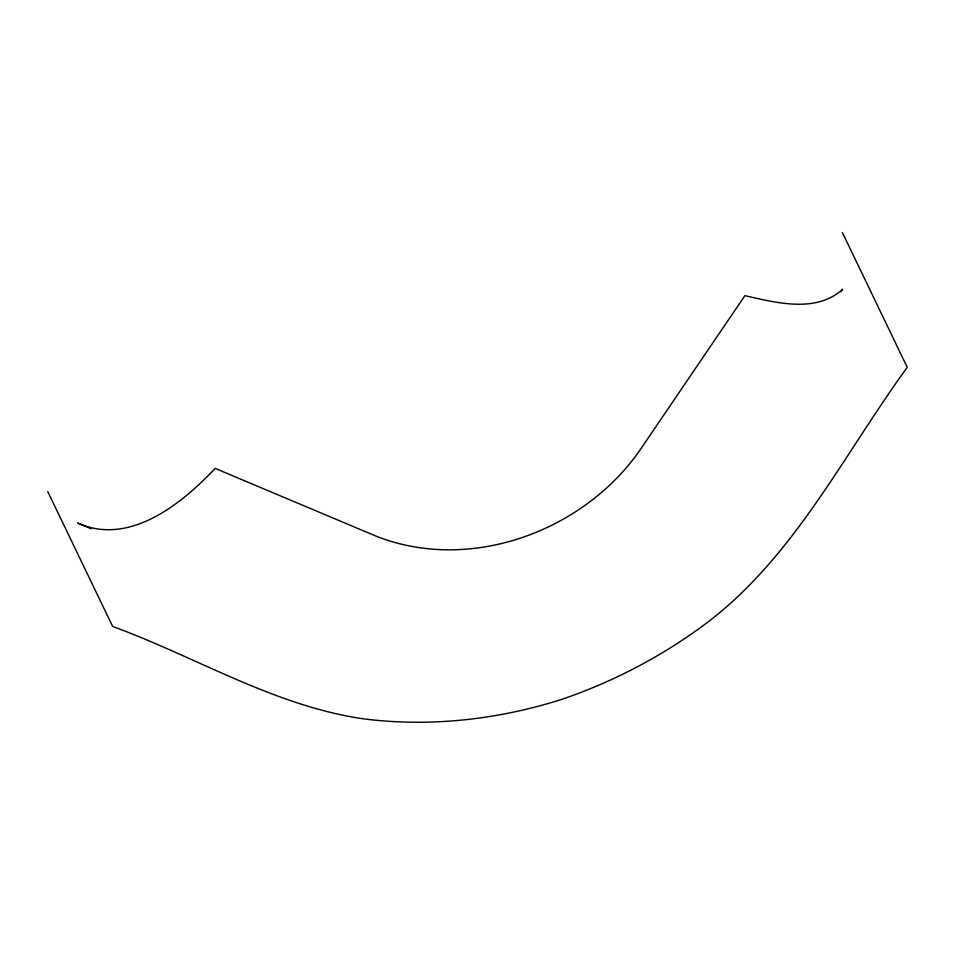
<?xml version="1.0" encoding="UTF-8"?>
<svg xmlns="http://www.w3.org/2000/svg" width="955" height="955" viewBox="0 0 955 955"><rect width="100%" height="100%" fill="white"/><g stroke="black" fill="none" stroke-linecap="round" stroke-linejoin="round"><path stroke-width="1.43" d="M840.973 291.764L842.644 289.293C816.131 313.419 776.117 302.759 744.9 295.656L640.375 449.53C583.863 531.469 469.693 573.561 375.518 535.91L215.185 468.416C181.414 504.061 129.355 546.308 77.677 523.042L91.322 528.784M842.334 232.447L907.25 367.341C841.749 457.182 791.385 562.841 698.547 628.963C656.455 659.177 610.114 682.956 561.062 699.609C497.257 719.772 429.487 727.328 362.995 718.769C274.037 705.721 196.026 656.933 112.666 626.468L47.75 491.574"/></g></svg>
